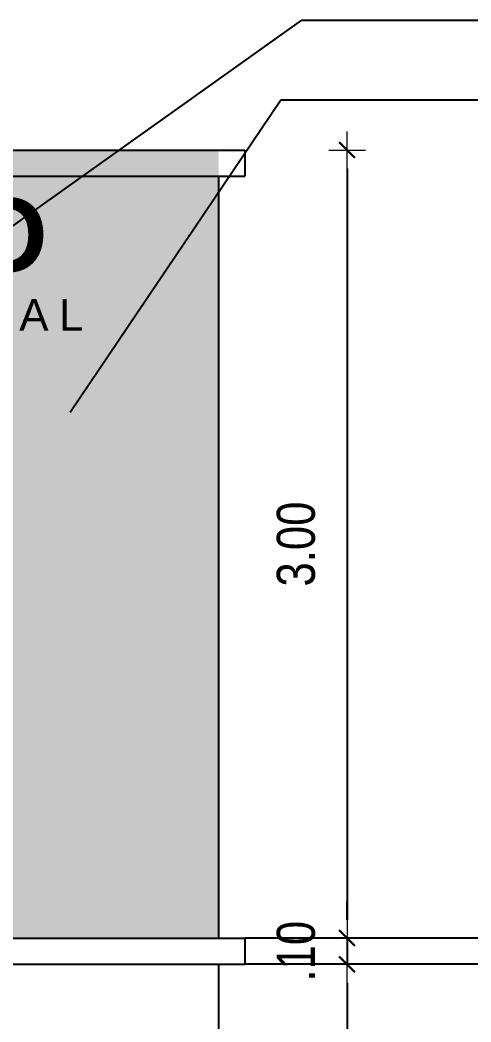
# Model space of a CAD drawing. Header units: millimetres. Extents: x 1170 to 1315, y 90 to 135.
# Drawn here: x 1218.211 to 1219.926, y 109.979 to 113.794 of the extents above; entities that cross this region are included whole.
import ezdxf

# ---------------------------------------------------------------- set-up
doc = ezdxf.new("R2010")
doc.units = ezdxf.units.MM
doc.header["$LTSCALE"] = 20
doc.header["$MEASUREMENT"] = 0
doc.layers.get('0').update_dxf_attribs({"linetype": 'CONTINUOUS'})
doc.layers.get('DEFPOINTS').update_dxf_attribs({"linetype": 'CONTINUOUS'})
doc.layers.add('COTA', color=7, linetype='CONTINUOUS')
for name, color, linetype, lineweight in [('E-Cta-W', 7, 'CONTINUOUS', 20), ('E-Pen-C', 4, 'CONTINUOUS', 15), ('E-Pen-G', 3, 'CONTINUOUS', 30)]:
    doc.layers.add(name, color=color, linetype=linetype, lineweight=lineweight)
doc.styles.add('F2', font='ARIALN.TTF')
doc.styles.add('ROMANS', font='romans.shx', dxfattribs={"height": 0.1})
doc.dimstyles.new('DIMENSION-1', dxfattribs={"dimtxt": 0.145, "dimasz": 0.07, "dimexe": 1, "dimexo": 0, "dimgap": 0.12, "dimtad": 1, "dimzin": 7, "dimdsep": 46, "dimtxsty": 'F2', "dimblk1": 'TRACO', "dimblk2": 'TRACO', "dimsah": 1, "dimcen": 1, "dimse1": 1, "dimse2": 1, "dimclrd": 4, "dimclre": 256, "dimclrt": 4, "dimadec": 8, "dimazin": 0, "dimtfac": 1, "dimtix": 1, "dimtmove": 2, "dimatfit": 3, "dimldrblk": 'TRACO', "dimfxl": 1, "dimtolj": 1, "dimtzin": 0, "dimarcsym": 0})
doc.dimstyles.get("Standard").update_dxf_attribs({"dimtxt": 0.18, "dimasz": 0.18, "dimexe": 0.18, "dimexo": 0.0625, "dimgap": 0.09, "dimtad": 0, "dimtih": 1, "dimtoh": 1, "dimdec": 4, "dimzin": 0, "dimdsep": 46, "dimtxsty": 'Standard', "dimcen": 0.09, "dimadec": 0, "dimazin": 0, "dimtfac": 1, "dimtdec": 4, "dimtofl": 0, "dimtmove": 0, "dimatfit": 3, "dimfxl": 1, "dimtolj": 1, "dimtzin": 0, "dimarcsym": 0})

# ---------------------------------------------------------------- blocks, each defined once
blk = doc.blocks.new('TRACO')
at = {"layer": 'E-Pen-C'}
for p, q in [((0, 1), (0, -1)), ((-1, 0), (1, 0))]:
    blk.add_line(p, q, dxfattribs=at)
at = {"layer": 'E-Pen-G'}
blk.add_line((-0.424, -0.424), (0.424, 0.424), dxfattribs=at)
blk = doc.blocks.new('*D438')
at = {"layer": 'COTA', "color": 4, "linetype": 'Continuous', "lineweight": -2}
blk.add_line((1219.4553, 113.2287), (1219.4553, 110.3687), dxfattribs=at)
at = {"layer": 'DEFPOINTS', "color": 0, "linetype": 'Continuous'}
for p in [(1218.9666, 113.2987), (1218.9666, 110.2987), (1219.4553, 110.2987)]:
    blk.add_point(p, dxfattribs=at)
at = {"layer": 'COTA', "color": 4, "linetype": 'Continuous', "lineweight": -2, "xscale": 0.07, "yscale": 0.07, "zscale": 0.07}
for p, rotation in [((1219.4553, 113.2987), 90), ((1219.4553, 110.2987), 270)]:
    blk.add_blockref('TRACO', p, dxfattribs=dict(at, rotation=rotation))
at = {"layer": 'COTA', "color": 4, "linetype": 'Continuous', "insert": (1219.2613, 111.7987), "char_height": 0.145, "attachment_point": 5, "rotation": 90, "style": 'F2'}
blk.add_mtext('\\A1;3.00', dxfattribs=at)
blk = doc.blocks.new('*D439')
at = {"layer": 'COTA', "color": 4, "linetype": 'Continuous', "lineweight": -2}
for p, q in [((1219.4553, 110.3687), (1219.4553, 110.4387)), ((1219.4553, 110.2987), (1219.4553, 110.1987)), ((1219.4553, 110.1287), (1219.4553, 110.0587))]:
    blk.add_line(p, q, dxfattribs=at)
at = {"layer": 'DEFPOINTS', "color": 0, "linetype": 'Continuous'}
for p in [(1218.9666, 110.2987), (1219.0666, 110.1987), (1219.4553, 110.1987)]:
    blk.add_point(p, dxfattribs=at)
at = {"layer": 'COTA', "color": 4, "linetype": 'Continuous', "lineweight": -2, "xscale": 0.07, "yscale": 0.07, "zscale": 0.07}
for p, rotation in [((1219.4553, 110.2987), 270), ((1219.4553, 110.1987), 90)]:
    blk.add_blockref('TRACO', p, dxfattribs=dict(at, rotation=rotation))
at = {"layer": 'COTA', "color": 4, "linetype": 'Continuous', "insert": (1219.2613, 110.2487), "char_height": 0.145, "attachment_point": 5, "rotation": 90, "style": 'F2'}
blk.add_mtext('\\A1;.10', dxfattribs=at)
blk = doc.blocks.new('*D440')
at = {"layer": 'COTA', "color": 4, "linetype": 'Continuous', "lineweight": -2}
blk.add_line((1219.4553, 110.1287), (1219.4553, 107.3187), dxfattribs=at)
at = {"layer": 'DEFPOINTS', "color": 0, "linetype": 'Continuous'}
for p in [(1219.0666, 110.1987), (1218.9666, 107.2487), (1219.4553, 107.2487)]:
    blk.add_point(p, dxfattribs=at)
at = {"layer": 'COTA', "color": 4, "linetype": 'Continuous', "lineweight": -2, "xscale": 0.07, "yscale": 0.07, "zscale": 0.07}
for p, rotation in [((1219.4553, 110.1987), 90), ((1219.4553, 107.2487), 270)]:
    blk.add_blockref('TRACO', p, dxfattribs=dict(at, rotation=rotation))
at = {"layer": 'COTA', "color": 4, "linetype": 'Continuous', "insert": (1219.2613, 108.7237), "char_height": 0.145, "attachment_point": 5, "rotation": 90, "style": 'F2'}
blk.add_mtext('\\A1;2.95', dxfattribs=at)

msp = doc.modelspace()

# ---------------------------------------------------------------- hatches: boundary and pattern name
h = msp.add_hatch()
h.set_pattern_fill('DOTS,_O', color=8)
h.set_pattern_definition([(0, (-0.52777, 1.53314), (0.03125, 0.0625), [0, -0.0625])])
h.paths.add_polyline_path([(1196.0679, 113.2987), (1218.9666, 113.2987), (1218.9666, 110.2987), (1196.0666, 110.2987)])
h.paths.add_polyline_path([(1214.9779, 112.2987), (1218.1779, 112.2987), (1218.1779, 110.5987), (1214.9779, 110.5987)], flags=16)
h.paths.add_polyline_path([(1210.4479, 112.2987), (1213.6479, 112.2987), (1213.6479, 110.5987), (1210.4479, 110.5987)], flags=16)
h.paths.add_polyline_path([(1205.9179, 112.2987), (1209.1179, 112.2987), (1209.1179, 110.5987), (1205.9179, 110.5987)], flags=16)
h.paths.add_polyline_path([(1201.3879, 112.2987), (1204.5879, 112.2987), (1204.5879, 110.5987), (1201.3879, 110.5987)], flags=16)
h.paths.add_polyline_path([(1196.8579, 112.2987), (1200.0579, 112.2987), (1200.0579, 110.5987), (1196.8579, 110.5987)], flags=16)

# ---------------------------------------------------------------- linework, layer by layer
at = {"layer": 'COTA', "color": 5, "linetype": 'Continuous'}
for p, q in [((1195.9679, 113.2987), (1219.0666, 113.2987)), ((1219.0666, 113.2987), (1219.0666, 113.1987)), ((1195.9679, 113.1987), (1219.0666, 113.1987)), ((1218.9666, 113.1987), (1218.9666, 110.2987))]:
    msp.add_line(p, q, dxfattribs=at)
at = {"layer": 'COTA', "color": 1, "linetype": 'Continuous'}
for p, q in [((1191.7057, 110.2987), (1219.0666, 110.2987)), ((1219.0666, 110.2987), (1219.0666, 110.1987)), ((1191.7057, 110.1987), (1219.0666, 110.1987)), ((1218.9666, 110.1987), (1218.9666, 107.2487))]:
    msp.add_line(p, q, dxfattribs=at)
at = {"layer": 'COTA', "color": 8, "linetype": 'Continuous'}
for p, q in [((1224.0666, 110.2987), (1219.0666, 110.2987)), ((1224.0666, 110.1987), (1219.0666, 110.1987))]:
    msp.add_line(p, q, dxfattribs=at)

# ---------------------------------------------------------------- texts
at = {"layer": 'COTA', "color": 7, "linetype": 'Continuous', "attachment_point": 1, "style": 'ROMANS'}
for s, width, insert, char_height in [('{\\fSwis721 Ex BT|b1|i0|c0|p34;LOGOTIPO}', 2.047675, (1216.2519, 113.1158), 0.28), ('{\\fSwis721 Ex BT|b0|i0|c0|p34;\\T1.35;IDENTIDADE VISUAL DA EMPRESA}', 2.453808, (1216.2465, 112.731), 0.12)]:
    msp.add_mtext_dynamic_manual_height_columns(s, width=width, gutter_width=0.5, heights=[0], dxfattribs=dict(at, insert=insert, char_height=char_height))

# ---------------------------------------------------------------- dimensions: what is measured, and where the dimension line sits
at = {"layer": 'COTA', "color": 7, "linetype": 'Continuous'}
for base, p1, p2, picture, middle in [((1219.4553, 110.2987), (1218.9666, 113.2987), (1218.9666, 110.2987), '*D438', (1219.2613, 111.7987)), ((1219.4553, 110.1987), (1218.9666, 110.2987), (1219.0666, 110.1987), '*D439', (1219.2613, 110.2487)), ((1219.4553, 107.2487), (1219.0666, 110.1987), (1218.9666, 107.2487), '*D440', (1219.2613, 108.7237))]:
    dim = msp.add_linear_dim(base=base, p1=p1, p2=p2, angle=90, dimstyle='DIMENSION-1', override={"dimadec": 0, "dimfxl": 0.04}, dxfattribs=at)
    dim.commit()
    dim.dimension.update_dxf_attribs({"geometry": picture, "text_midpoint": middle})

# ---------------------------------------------------------------- leaders
at = {"layer": 'E-Cta-W', "color": 4}
for points in [[(1216.622, 111.8987), (1219.2834, 113.7935), (1222.2, 113.7935)], [(1218.4024, 112.3002), (1219.2037, 113.4892), (1220.4521, 113.4892)]]:
    msp.add_leader(points, dimstyle='Standard', dxfattribs=at)

doc.saveas('drawing.dxf')
